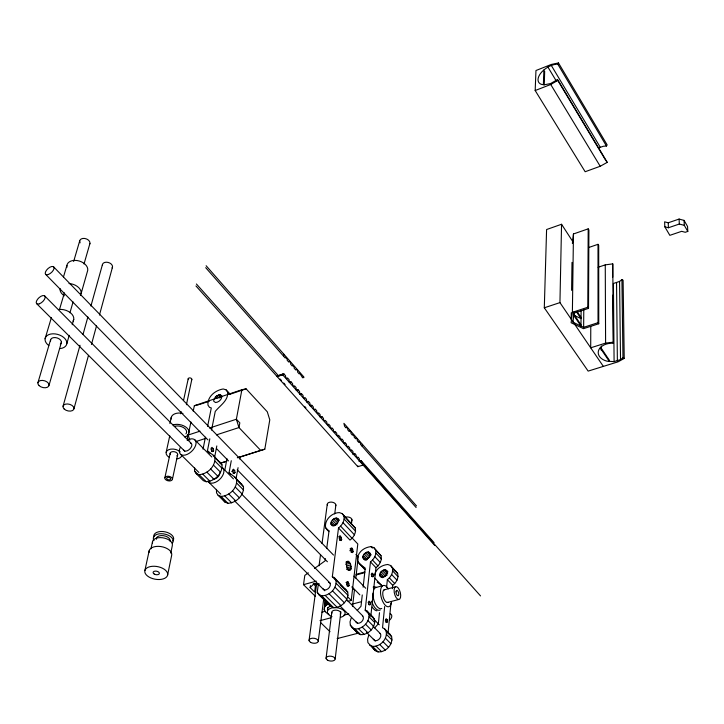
<?xml version="1.0" encoding="UTF-8"?>
<svg xmlns="http://www.w3.org/2000/svg" width="724" height="724" viewBox="0 0 724 724"><rect width="100%" height="100%" fill="white"/><g stroke="black" fill="none" stroke-linecap="round" stroke-linejoin="round"><path stroke-width="1.09" d="M590.775 326.596L590.703 347.81L605.599 343.104L613.427 342.162L612.757 263.88L605.264 264.857L598.124 267.256M588.467 247.59L598.006 244.314L598.033 322.687L583.644 327.32L572.937 322.171L574.032 313.112L588.512 308.379L587.779 307.275L588.196 228.847L573.462 233.97L572.376 243.436M588.512 308.379L588.902 229.951L588.196 228.847M583.644 327.32L583.779 309.429M581.11 310.677L580.974 326.035L573.752 315.383M573.797 312.089L573.77 314.144L580.983 324.795M571.182 319.393L571.281 312.687M571.598 290.324L572.005 262.378M598.006 244.314L598.694 245.4L598.748 323.764L583.472 328.678L571.136 322.75L572.385 312.316L573.462 233.97M603.345 366.389L559.942 302.614L561.562 224.268L546.593 229.526L544.303 307.791L588.15 371.104L618.115 361.81L624.215 358.416L623.102 280.224L621.925 279.636L619.572 281.428L613.409 283.491L614.097 361.62L607.074 361.195A13.72 9.294 -0.8 0 1 599.056 349.33C602.015 344.606 607.988 343.004 613.273 343.212L613.427 342.162M543.389 84.69L543.887 70.002M598.567 147.886L603.427 146.248L606.459 146.031L607.155 144.909L558.476 62.943L557.733 64.083C551.742 64.346 546.222 67.486 542.05 71.667A14.643 7.937 -32.8 0 0 541.606 84.427L544.258 84.817L544.665 71.296M544.258 84.817L550.62 83.531L557.335 79.694L558.05 80.283L607.255 162.348L600.205 166.267L585.155 171.733L535.181 90.536L535.959 70.518L551.308 64.454L558.476 62.943M328.895 614.45L325.791 612.35L324.198 609.834L325.338 599.617M390.969 603.201L388.028 633.373L389.856 634.152L391.621 636.631C393.449 644.414 385.856 652.46 378.064 651.908L375.213 650.65L367.91 642.631L367.575 639.247L368.67 635.518M392.381 588.675L392.707 585.327C396.299 582.675 398.87 578.014 397.657 573.499L390.625 565.544L387.829 564.476C381.756 565.01 375.783 568.811 374.589 575.1M384.661 606.54L382.525 627.808L384.363 628.586L389.856 634.152M386.571 587.517L387.358 579.68C390.951 577.019 393.548 572.358 392.345 567.833L390.625 565.544M379.485 612.676L378.344 623.817L374.679 627.907M351.167 618.097L350.036 621.853L350.344 625.237L357.783 633.409L360.642 634.649C368.489 635.129 376.163 627.084 374.417 619.21L372.661 616.73L370.833 615.961L375.964 567.679C379.575 565.001 382.227 560.331 381.041 555.77L373.883 547.67L371.086 546.611C364.95 547.217 358.932 551.045 357.665 557.389M370.833 615.961L365.186 610.241L370.471 561.887C374.082 559.199 376.77 554.53 375.593 549.95L373.883 547.67M362.262 594.965L361.005 606.269L357.285 610.404M363.131 587.227L365.249 568.186L359.385 563.761L357.701 561.444L357.394 558.276M348.036 601.291L351.231 600.44L357.801 543.986L351.927 537.778M352.534 606.54L354.434 590.087L352.145 587.752M355.81 578.087L358.262 556.892L355.918 554.439M363.204 464.301L363.113 465.07L357.828 466.681L195.96 285.953M362.398 444.364L361.9 445.948M357.828 466.681L357.918 465.912M335.176 658.903L340.859 611.789M351.412 524.285L351.954 519.796M326.062 658.315L331.809 612.341M327.764 607.608L327.492 609.798L327.601 607.988L330.551 605.726M335.474 579.942L332.325 576.747L338.506 527.986C342.162 525.244 344.995 520.583 343.891 515.904L342.199 513.633L339.393 512.61C331.854 512.619 324.225 519.986 325.619 527.733L328.805 531.642M324.198 609.834L325.465 599.97M324.352 607.3L326.243 605.119L326.66 601.825M318.27 641.039L323.755 598.667M334.723 513.931L335.882 505.017M325.393 558.62L325.103 560.856L314.515 568.431M326.714 548.575L329.058 530.701L327.266 530.031M309.058 640.45L316.659 583.607M319.04 565.779L320.533 554.629M322.026 543.489L327.239 504.483M332.325 576.747L334.171 577.499L347.71 591.942C349.321 599.943 341.538 607.979 333.592 607.644L330.723 606.422L318.741 594.576L317.239 592.341L318.288 584.467M313.202 583.77L315.429 585.988L314.623 592.024L310.134 587.589L310.415 585.58M315.492 596.458L303.51 584.666L304.813 575.372L308.343 572.847M612.757 263.88L612.712 277.229M283.681 354.009L283.663 356.271M480.519 595.906L359.43 460.066L359.294 458.609L357.891 457.025L357.475 457.867L356.253 456.5L356.108 455.034L354.706 453.441L354.28 454.283L353.05 452.907L352.914 451.441L351.502 449.848L351.077 450.681L349.837 449.296L349.701 447.83L348.28 446.228L347.855 447.07L346.615 445.676L346.479 444.201L345.049 442.59L344.615 443.432L343.366 442.029L343.23 440.554L341.791 438.934L341.357 439.776L340.108 438.373L339.972 436.889L338.524 435.269L338.09 436.101L336.832 434.69L336.696 433.214L335.248 431.576L334.805 432.409L333.538 430.997L333.411 429.513L331.945 427.866L331.502 428.708L330.225 427.278L330.099 425.793L328.633 424.146L328.18 424.979L326.904 423.54L326.777 422.056L325.302 420.4L324.841 421.232L323.565 419.793L323.429 418.3L321.954 416.635L321.492 417.467L320.198 416.019L320.071 414.526L318.587 412.852L318.126 413.685L316.822 412.228L316.705 410.734L315.202 409.051L314.741 409.884L313.438 408.417L313.311 406.924L311.809 405.232L311.329 406.055L310.026 404.589L309.899 403.087L308.388 401.386L307.917 402.218L306.596 400.743L306.478 399.241L304.958 397.53L304.478 398.354L303.157 396.87L303.03 395.367L301.501 393.648L301.021 394.48L299.691 392.987L299.573 391.476L298.035 389.756L297.546 390.58L296.216 389.078L296.089 387.566L294.55 385.838L294.053 386.661L292.713 385.15L292.596 383.639L291.048 381.892L290.55 382.715L289.202 381.204L289.084 379.693L287.519 377.937L287.021 378.761L285.663 377.231L285.546 375.72L283.98 373.955L283.473 374.779L277.364 375.928L282.668 374.788L277.174 376.634L277.364 375.928L282.794 374.009L282.668 374.788L434.708 545.425M238.35 457.595L264.812 449.215L269.781 419.839L267.292 411.802L246.106 388.842L241.888 389.72L194.349 405.693L193.208 411.123M236.096 478.555L238.069 467.668M239.644 458.962L240.042 456.781M241.888 389.72L236.377 419.232L238.965 427.558L260.685 450.382L264.812 449.215M230.576 474.256L229.055 472.718L231.282 460.726M224.893 469.731L226.965 458.672M214.693 456.871L216.811 445.939M209.779 453.206L207.426 450.826L209.815 438.798M211.553 430.047L215.236 411.458C219.797 405.639 228.639 400.535 227.635 392.037L226.051 389.838L223.227 388.969C215.49 390.164 207.164 396.607 207.96 405.123L209.498 407.359L211.299 407.938L207.598 426.391M203.019 449.179L205.417 437.242M167.552 575.327A11.593 6.416 10.3 0 0 152.131 566.322A11.593 6.416 10.3 0 0 149.008 577.028A11.593 6.416 10.3 0 0 167.552 575.327L171.633 555.471A11.484 6.462 10.4 0 0 160.692 546.529A11.484 6.462 10.4 0 0 149.144 552.358M170.773 553.073L172.303 545.679A10.109 5.729 10.5 0 0 162.683 537.769A10.109 5.729 10.5 0 0 152.511 542.937M189.779 440.165L188.195 435.034L190.928 421.992M186.412 404.734L191.806 379.521M172.393 479.433A3.864 2.299 11.1 0 0 167.271 476.247A3.864 2.299 11.1 0 0 166.221 480.093A3.864 2.299 11.1 0 0 172.393 479.433L177.633 454.853M150.963 548.819L152.556 541.425M180.665 413.757L181.136 411.567M183.498 400.607L188.24 378.688M164.864 477.759L170.194 453.17M144.891 570.521L149.198 550.656M166.149 452.31L169.76 435.848M169.896 423.522L171.253 417.35M73.957 408.788L88.482 355.384M91.45 344.488L96.491 325.954M99.45 315.058L112.492 267.102M63.042 406.3L80.011 345.276M83.043 334.379L87.885 316.949M90.916 306.044L102.428 264.64M350.805 569.589L351.149 566.666L350.09 563.245L348.244 561.326L347.357 561.344L346.325 563.317L346.706 566.765L348.289 569.661L349.249 570.322L350.805 569.589L348.66 570.186M66.78 343.819L69.205 335.33M72.228 324.723L73.748 319.42M81.115 293.546L87.704 270.441A10.715 7.131 16.8 0 0 77.169 260.549A10.715 7.131 16.8 0 0 66.97 267.292M369.638 645.138L372.498 646.387C380.308 646.921 387.928 638.876 386.118 631.066L384.363 628.586M49.006 385.376L61.504 342.027M69.947 312.768L73.07 301.926M84.011 263.998L89.948 243.409M37.892 382.824L50.662 339.484M59.603 309.148L64.391 292.894M73.649 261.473L79.712 240.884M386.426 570.231L387.123 571.173C387.829 574.268 384.752 577.327 381.711 577.209L379.874 575.815C379.186 572.729 382.245 569.688 385.277 569.788L387.946 571.851M352.054 627.753L354.923 628.984C362.787 629.437 370.489 621.391 368.769 613.49L367.023 611.011L365.186 610.241M45.087 338.723L51.404 317.519M63.477 276.93L66.916 265.382M362.842 556.756C363.33 554.15 365.756 551.914 368.462 551.969L370.308 553.344C370.978 556.475 367.873 559.525 364.815 559.444L363.665 559L362.842 556.756L366.281 560.376M318.741 594.576L321.619 595.78C329.601 596.06 337.438 588.033 335.891 579.969L334.171 577.499M338.506 527.986L349.991 540.095C353.638 537.371 356.416 532.71 355.285 528.067L342.199 513.633M337.8 518.465L338.488 519.398C339.085 522.583 335.936 525.633 332.832 525.615L331.004 524.248C330.416 521.063 333.556 518.04 336.651 518.04L339.33 520.076M216.458 489.37L216.521 492.827L218.114 495.297L225.064 502.166L227.951 503.28C236.232 503.062 244.441 495.089 243.454 486.591L234.965 477.216L229.055 472.718M218.114 495.297L221.01 496.402C229.3 496.139 237.535 488.175 236.594 479.65L234.965 477.216M194.557 467.641L194.575 471.107L196.15 473.568L203.308 480.655L206.195 481.731C214.53 481.388 222.82 473.433 221.978 464.844L213.299 455.269L207.426 450.826M196.15 473.568L199.037 474.645C207.399 474.256 215.707 466.31 214.91 457.695L213.299 455.269M360.642 461.432L361.059 460.591L434.065 542.647M349.149 585.309L348.606 586.377L347.638 586.051L346.796 584.53L347.14 581.653L348.117 581.978L349.149 585.309L347.031 585.888M353.14 551.597L352.606 552.602L351.647 552.258L350.832 550.747L351.167 547.959L352.117 548.312L353.14 551.597L351.049 552.177M341.674 539.579L341.122 540.584L340.153 540.222L339.321 538.701L339.674 535.905L340.642 536.267L341.674 539.579L339.565 540.176M387.548 621.635L386.924 622.568L385.937 621.563L385.584 619.626L386.218 618.712L387.204 619.717L387.548 621.635L385.675 622.124M370.417 604.133L369.756 605.056L368.742 604.024L368.389 602.069L369.05 601.155L370.064 602.187L370.417 604.133L368.525 604.64M373.421 576.042L372.779 576.919L371.783 575.879L371.43 573.96L372.082 573.082L373.077 574.123L373.421 576.042L371.557 576.548M215.444 396.924L213.734 399.947L213.752 401.268L215.553 402.544C218.784 402.3 222.123 399.304 221.825 395.901L220.024 394.634L216.919 395.684L215.444 396.924L216.956 398.526M310.134 587.589L314.089 583.662L319.384 583.996M235.01 472.555L234.124 473.415L232.902 472.166L232.558 470.066L233.436 469.206L234.667 470.455L235.01 472.555L233.01 473.179M213.607 450.799L212.684 451.64L211.417 450.355L211.073 448.228L211.996 447.387L213.263 448.672L213.607 450.799L211.589 451.441M614.097 361.62L620.531 359.593L622.984 357.828L621.925 279.636M558.05 80.283L550.729 84.482L535.181 90.536M326.243 605.119L328.75 604.006M668.216 222.784L679.094 219.064L684.053 220.386L687.547 226.44L687.8 231.418L685.257 232.277L681.664 231.327L669.836 235.336L664.813 226.802L664.623 221.834L668.216 222.784L668.424 227.752L679.329 224.033L684.307 225.354L687.8 231.418M283.98 373.955L278.505 375.801L196.394 283.989M199.779 404.399L209.254 401.214M230.313 394.146L246.106 388.842M289.22 382.507L291.048 381.892M544.303 307.791L559.942 302.614M296.216 390.354L298.035 389.756M299.691 394.245L301.501 393.648M188.195 435.034L199.969 431.169M209.607 428.011L236.377 419.232L239.825 422.861L238.965 427.558L216.458 434.88M572.385 312.316L587.779 307.275M306.578 401.983L308.388 401.386M196.095 441.504L205.743 438.364M309.999 405.82L311.809 405.232M211.245 449.323L213.263 448.672M320.153 417.214L321.954 416.635M220.322 463.17L226.693 461.152M237.318 457.785L260.685 450.382M220.349 463.297L226.703 461.288M231.671 471.396L234.667 470.455M352.579 454.093L354.706 453.441M358.941 461.233L361.059 460.591M338.542 536.864L340.642 536.267M339.375 538.385L341.475 537.787M350.027 548.901L352.117 548.312M349.801 550.692L352.932 549.815M346.099 561.924L348.244 561.326M345.991 562.892L349.203 561.996M345.81 564.43L350.09 563.245M346.488 566.068L350.778 564.883M346.859 567.842L351.149 566.666M346.868 569.498L351.158 568.313M303.51 584.666L316.288 581.155M356.172 574.313L364.787 571.96M356.108 575.01L364.751 572.648M371.204 574.639L373.077 574.123M346 582.549L348.117 581.978M346.823 584.069L348.95 583.49M375.34 587.662L382.842 585.644M384.064 589.861L395.385 586.838M321.99 612.151L325.194 611.3M351.909 604.214L361.52 601.662M368.172 602.694L370.064 602.187M387.331 602.495L398.671 599.508A6.597 2.959 75.5 0 0 399.395 589.906A6.597 2.959 75.5 0 0 394.109 589.816A6.597 2.959 75.5 0 0 398.671 599.508M320.008 620.667L330.696 617.853M343.8 615.21L348.787 613.907M385.322 620.197L387.204 619.717M337.131 638.595L358.851 633.02M194.349 405.693L198.729 404.752M664.813 226.802L668.424 227.752M394.073 570.494L395.938 571.209M328.443 582.042L330.325 583.544C330.949 586.847 327.746 590.123 324.479 590.015L322.605 588.503M344.144 588.712L345.982 589.472M622.984 357.828L624.215 358.416M574.032 315.248L581.037 318.632L576.25 311.528M217.843 460.509L220.358 462.419M377.186 582.105L382.227 585.915M239.273 482.22L241.807 484.148M606.54 161.724L607.255 162.348M320.524 622.486L330.017 631.69M321.619 595.78L333.592 607.644M199.037 474.645L206.195 481.731M221.01 496.402L227.951 503.28M354.923 628.984L360.642 634.649M372.498 646.387L378.064 651.908M317.239 592.341L330.723 606.422M194.575 471.107L196.964 473.469M221.155 497.406L225.064 502.166M350.344 625.237L357.783 633.409M371.892 646.559L375.213 650.65M325.248 595.499L337.203 607.382M202.801 474.157L209.96 481.252M224.757 495.949L231.698 502.845M358.498 628.758L364.217 634.432M376.055 646.188L381.611 651.709M180.71 454.41L198.874 472.419M208.847 482.311L220.766 494.121M36.77 303.781L184.792 451.269M234.395 500.7L324.814 590.784M340.018 605.934L357.62 623.473M366.416 632.242L375.222 641.011M314.623 583.381L315.963 584.711M329.067 593.771L340.995 605.671M206.874 472.166L214.014 479.288M228.784 494.012L235.707 500.918M362.244 627.093L367.946 632.776M379.765 644.559L385.313 650.089M332.488 590.856L344.389 602.784M210.63 468.998L217.752 476.13M232.476 490.881L239.382 497.804M365.584 624.251L371.267 629.943M383.05 641.745L388.589 647.292M334.986 587.2L346.859 599.146M213.471 465.125L220.576 472.265M235.255 487.053L242.142 493.985M368 620.658L373.665 626.369M385.412 638.188L390.933 643.745M44.598 295.835L191.317 443.45M241.554 493.985L330.053 583.037M346.805 599.879L362.751 615.925M373.113 626.36L380.29 633.572M214.974 461.152L222.06 468.31M236.703 483.107L243.572 490.039M369.113 616.875L374.77 622.595M386.489 634.441L392.001 639.998M347.439 596.621L351.231 600.44M367.023 611.011L372.661 616.73M335.891 579.969L347.71 591.942M214.91 457.695L221.978 464.844M236.594 479.65L243.454 486.591M368.769 613.49L374.417 619.21M386.118 631.066L391.621 636.631M340.986 585.526L343.348 587.915M373.901 619.319L379.322 624.812M194.638 439.64L211.806 456.998M233.445 478.872L222.449 467.749A9.982 5.928 -44.2 0 1 219.435 479.632A9.982 5.928 -44.2 0 1 207.869 481.098M336.18 583.381L348.027 595.345M45.793 274.505L207.96 439.921M216.657 448.799L228.522 460.898M237.228 469.776L327.411 561.761M351.927 586.775L359.846 594.847M53.486 266.722L333.502 555.064M346.877 568.838L348.443 570.458M353.955 576.123L365.756 588.277M325.619 527.733L328.687 530.945M357.701 561.444L364.905 569.516L359.385 563.761M374.842 578.205L382.426 586.132M379.729 574.521L382.788 577.734M331.004 524.248L332.533 525.859M362.977 558.059L365.041 560.231M379.874 575.815L381.403 577.426M332.352 520.049L336.932 524.882M364.244 553.905L368.353 558.24M381.096 571.679L385.675 576.512M370.471 561.887L375.964 567.679M387.358 579.68L392.707 585.327M331.366 521.47L335.185 525.497M363.285 555.299L367.403 559.634M380.163 573.064L383.982 577.091M330.886 522.945L333.954 526.158M218.521 394.879L220.793 397.277M367.041 552.104L370.462 555.724M383.865 569.915L387.675 573.942M333.701 518.9L337.52 522.936M340.624 526.185L352.09 538.312M216.919 395.684L219.182 398.082M365.557 552.783L369.665 557.127M372.534 560.123L378.019 565.924M382.399 570.575L386.969 575.408M389.394 577.942L394.743 583.589M343.04 522.701L354.479 534.846M374.869 556.693L380.335 562.503M391.684 574.548L397.014 580.205M336.651 518.04L338.941 520.466M220.024 394.634L221.535 396.236M368.462 551.969L371.204 554.874M385.277 569.788L387.566 572.213M335.212 518.194L338.262 521.425M344.181 519.09L355.602 531.244M375.937 553.118L381.403 558.937M392.716 570.992L398.037 576.657M226.051 389.838L229.816 393.847M343.891 515.904L355.285 528.067M227.635 392.037L229.897 394.453M375.593 549.95L381.041 555.77M392.345 567.833L397.657 573.499M371.086 546.611L372.444 548.068M280.188 379.068L281.546 380.589M283.727 383.032L285.084 384.544M304.605 406.354L305.917 407.82M282.794 374.009L283.473 374.779M206.132 265.744L303.881 376.996L303.763 377.765L303.103 377.014L302.623 377.819L299.664 373.104L299.184 373.91L297.654 372.172L297.528 370.679L296.207 369.168L295.718 369.973L294.179 368.226L294.062 366.733L292.731 365.213L292.234 366.018L290.695 364.262L290.577 362.76L289.238 361.24L288.74 362.036L287.184 360.271L287.075 358.778L285.727 357.24L285.22 358.045L205.707 267.672M416.517 505.94L343.918 423.341L344.57 426.264L345.991 427.884L346.425 427.06L347.656 428.463L347.792 429.92L349.203 431.531L349.629 430.708L350.859 432.101L350.995 433.558L352.398 435.16L352.823 434.337L354.045 435.721L354.181 437.178L355.584 438.771L356 437.948L357.213 439.332L357.348 440.78L358.751 442.364L359.158 441.54L360.371 442.916L360.507 444.364L416.101 507.515M380.028 633.455L380.743 634.477C381.467 637.672 378.362 640.966 375.159 640.758L373.276 639.22M362.615 615.943L363.321 616.966C364.018 620.197 360.878 623.482 357.656 623.31L355.774 621.78M577.462 312.08L581.046 317.402M600.793 347.556L609.4 360.317M600.178 347.873L609.409 361.548M598.033 322.687L598.748 323.764M561.562 224.268L573.164 242.169M550.729 84.482L600.205 166.267M557.335 79.694L605.961 160.755M547.923 67.07L556.575 81.468M551.308 65.441L600.196 147.135M557.733 64.083L606.459 146.031M362.462 462.165L362.597 463.622M684.053 220.386L684.307 225.354M679.094 219.064L679.329 224.033M619.572 281.428L620.531 359.593M616.549 282.785L617.373 360.932M612.866 295.121L613.273 343.212M605.264 264.857L605.599 343.104M601.3 345.963L601.309 350.47M156.42 539.235A6.959 3.955 10.5 0 1 163.434 535.669A6.959 3.955 10.5 0 1 170.05 541.127M153.823 536.828A10.073 5.738 10.6 0 1 165.271 531.878A10.073 5.738 10.6 0 1 172.81 540.928M153.968 540.593A10.082 5.738 10.5 0 1 163.506 533.869A10.082 5.738 10.5 0 1 172.357 543.145M188.548 379.611A1.837 1.177 12 0 1 188.846 378.055A1.837 1.177 12 0 1 191.299 378.408A1.837 1.177 12 0 1 191.417 380.037M172.882 424.943A10.362 6.398 11.5 0 1 187.181 428.192A10.362 6.398 11.5 0 1 184.819 436.952M174.276 426.427A7.855 4.851 11.5 0 1 183.733 427.73A7.855 4.851 11.5 0 1 185.959 433.83M181.67 455.713A7.946 4.824 11.3 0 1 176.765 458.898M169.027 457.206A7.946 4.824 11.3 0 1 168.484 449.794A7.946 4.824 11.3 0 1 180.249 451.903M170.393 454.401A3.81 2.317 11.3 0 1 171.986 451.758A3.81 2.317 11.3 0 1 176.774 452.835A3.81 2.317 11.3 0 1 176.837 455.858M171.181 419.033A10.308 6.416 11.6 0 1 182.973 413.422M381.783 608.477A10.941 5.023 75.6 0 1 375.774 604.649A10.941 5.023 75.6 0 1 372.978 593.173M373.475 590.223A10.941 5.023 75.6 0 1 376.625 587.417M391.53 601.744A10.969 4.987 75.6 0 1 384.679 604.621A10.969 4.987 75.6 0 1 380.815 588.902A10.969 4.987 75.6 0 1 388.354 588.838M388.091 602.287A6.579 2.996 75.6 0 1 383.168 596.857A6.579 2.996 75.6 0 1 384.815 589.662M376.942 610.803A12.027 5.548 75.6 0 1 372.227 607.092M380.236 610.006A12.037 5.539 75.6 0 1 371.638 601.201M373.141 587.119A12.037 5.539 75.6 0 1 376.127 587.381M390.209 613.816A4.344 3.023 -45.1 0 1 391.765 616.468A4.344 3.023 -45.1 0 1 389.593 620.079M102.428 265.572A5.186 3.484 16.1 0 1 108.12 262.423A5.186 3.484 16.1 0 1 112.148 267.943M80.102 242.821A5.285 3.575 17.2 0 1 84.78 238.468A5.285 3.575 17.2 0 1 89.613 244.278M327.42 505.171A4.344 2.615 7.1 0 1 331.438 502.103A4.344 2.615 7.1 0 1 335.764 505.687M344.606 517.524A4.281 2.552 6.7 0 1 350.217 517.651A4.281 2.552 6.7 0 1 351.421 521.045M188.104 440.536A7.738 4.145 71.5 0 1 187.67 434.997M190.439 442.988A5.086 2.932 -43.9 0 1 190.014 448.835A5.086 2.932 -43.9 0 1 183.715 450.12M187.127 440.219A10.172 5.864 -43.9 0 1 196.023 443.703A10.172 5.864 -43.9 0 1 185.344 455.025A10.172 5.864 -43.9 0 1 180.185 447.577M219.779 472.79A4.987 2.959 -44.2 0 1 217.544 477.324A4.987 2.959 -44.2 0 1 212.974 479.016M64.3 295.826A10.86 7.113 16.4 0 1 60.038 288.478M69.015 283.527A10.86 7.113 16.4 0 1 78.898 287.808A10.86 7.113 16.4 0 1 80.436 295.274M50.562 340.95A5.575 3.53 15.7 0 1 57.232 337.963A5.575 3.53 15.7 0 1 60.345 344.117M48.798 345.529A11.159 7.059 15.7 0 1 48.834 334.597A11.159 7.059 15.7 0 1 65.169 338.895A11.159 7.059 15.7 0 1 60.345 348.57M58.716 309.501A11.014 7.086 16.1 0 1 70.518 312.831A11.014 7.086 16.1 0 1 73.061 321.139M331.972 613.02A4.48 2.48 6.4 0 1 336.714 610.205A4.48 2.48 6.4 0 1 340.162 614.142M332.008 616.676A8.96 4.959 6.4 0 1 329.266 608.984A8.96 4.959 6.4 0 1 342.932 609.852A8.96 4.959 6.4 0 1 340.895 617.237M154.266 574.06A3.177 1.765 10.3 0 0 159.343 573.58A3.177 1.765 10.3 0 0 155.099 571.118A3.177 1.765 10.3 0 0 154.266 574.06M167.344 479.397A2.063 1.231 11.1 0 0 170.638 479.044A2.063 1.231 11.1 0 0 167.905 477.342A2.063 1.231 11.1 0 0 167.344 479.397M396.028 591.825A2.751 1.231 75.5 0 0 397.992 595.752A2.751 1.231 75.5 0 0 398.182 591.644A2.751 1.231 75.5 0 0 396.028 591.825M48.481 274.441A5.493 2.615 -42.4 0 0 53.92 267.247A5.493 2.615 -42.4 0 0 46.526 270.161A5.493 2.615 -42.4 0 0 48.481 274.441M39.485 303.763A5.593 2.697 -42.9 0 0 45.042 296.387A5.593 2.697 -42.9 0 0 37.548 299.284A5.593 2.697 -42.9 0 0 39.485 303.763M64.201 409.033A5.602 3.412 14.3 0 0 73.613 409.621A5.602 3.412 14.3 0 0 67.694 403.974A5.602 3.412 14.3 0 0 64.201 409.033M39.114 385.63A5.711 3.502 15.2 0 0 48.662 386.227A5.711 3.502 15.2 0 0 42.562 380.408A5.711 3.502 15.2 0 0 39.114 385.63M310.515 642.306A4.634 2.498 6.8 0 0 318.153 641.681A4.634 2.498 6.8 0 0 312.316 638.224A4.634 2.498 6.8 0 0 310.515 642.306M327.483 660.134A4.579 2.434 6.3 0 0 335.049 659.528A4.579 2.434 6.3 0 0 329.32 656.161A4.579 2.434 6.3 0 0 327.483 660.134"/></g></svg>
